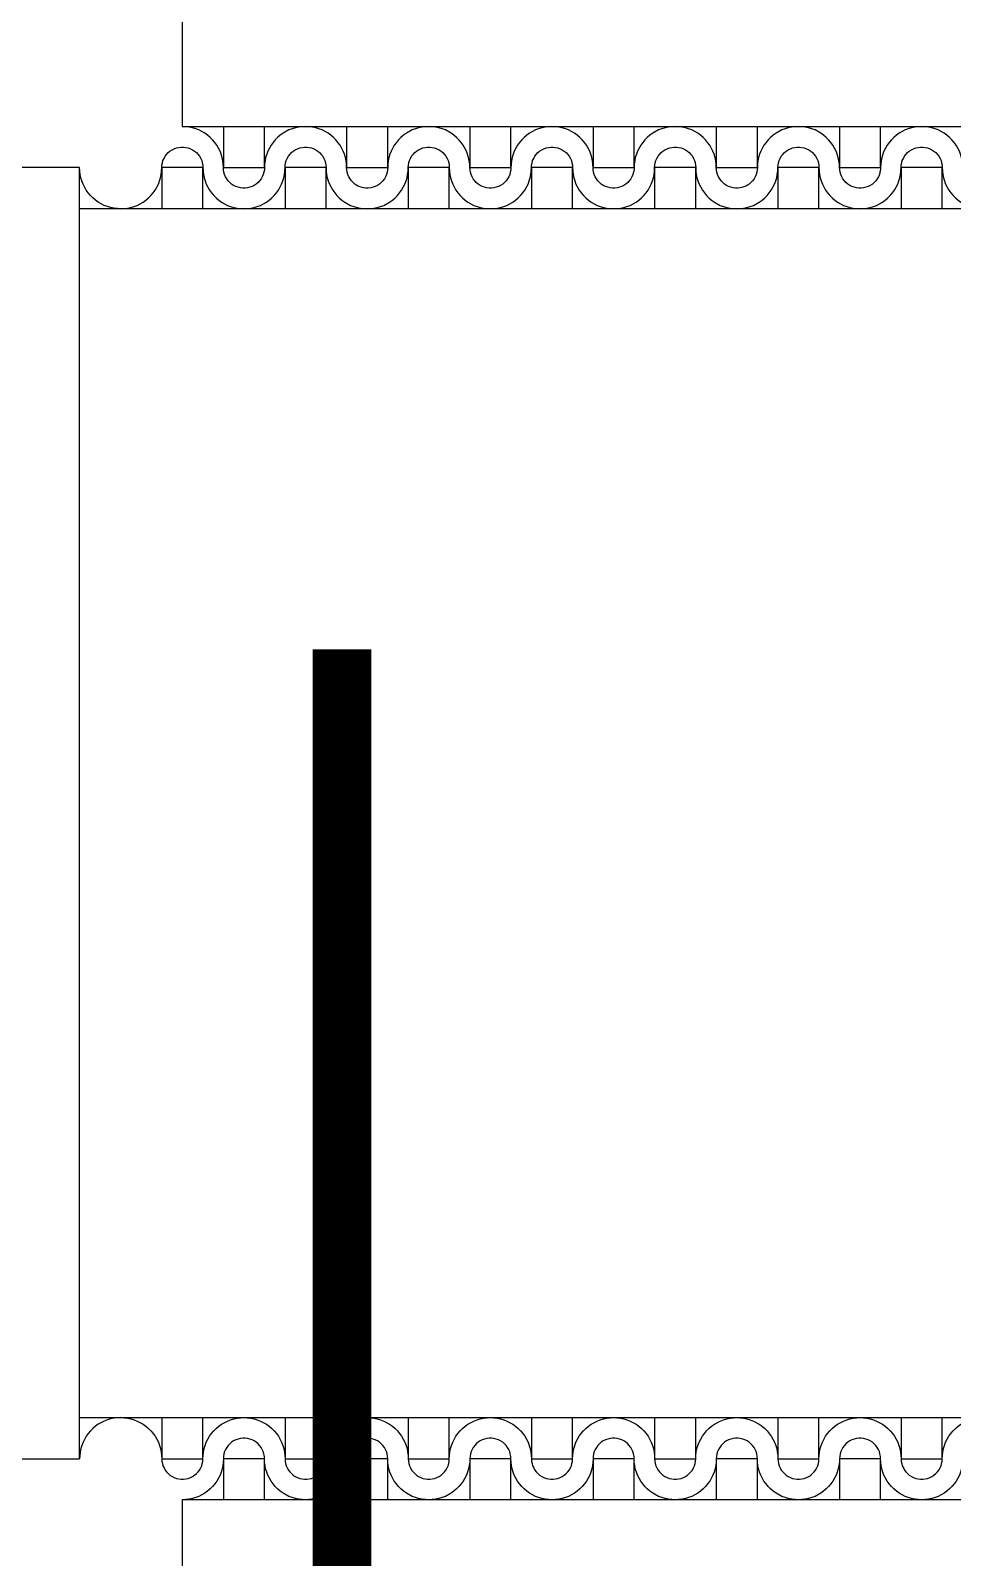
# Model space of a CAD drawing. Extents: x 190.8 to 267.1, y 124 to 174.8.
# Drawn here: x 237.161 to 238.732, y 134.912 to 137.514 of the extents above; entities that cross this region are included whole.
import ezdxf

# ---------------------------------------------------------------- set-up
doc = ezdxf.new("R2010")
doc.units = 0
doc.header["$MEASUREMENT"] = 0

msp = doc.modelspace()

# ---------------------------------------------------------------- linework, layer by layer
for points in [[(237.4196, 135.0106), (237.4196, 132.8456), (252.4196, 132.8456), (253.8409, 134.2479), (253.8409, 138.1133), (252.4196, 139.5156), (237.4196, 139.5156), (237.4196, 137.3506), (240.1846, 137.3506), (240.1846, 135.0106)], [(235.7446, 135.0806), (237.2446, 135.0806), (237.2446, 137.2806), (235.7446, 137.2806)]]:
    msp.add_lwpolyline(points, close=True)
for points in [[(237.4896, 137.2806), (237.4894, 137.2863), (237.4886, 137.2921), (237.4876, 137.2978), (237.4859, 137.3033), (237.4839, 137.3088), (237.4784, 137.3188), (237.4749, 137.3236), (237.4711, 137.3281), (237.4671, 137.3321), (237.4626, 137.3358), (237.4579, 137.3393), (237.4479, 137.3448), (237.4424, 137.3468), (237.4369, 137.3486), (237.4311, 137.3496), (237.4254, 137.3503), (237.4196, 137.3506)], [(237.4896, 137.3506), (237.4896, 137.2806), (237.5596, 137.2806), (237.5596, 137.3506)], [(237.6296, 137.3506), (237.6239, 137.3503), (237.6181, 137.3496), (237.6124, 137.3486), (237.6069, 137.3468), (237.6014, 137.3448), (237.5914, 137.3393), (237.5866, 137.3358), (237.5821, 137.3321), (237.5781, 137.3281), (237.5744, 137.3236), (237.5709, 137.3188), (237.5654, 137.3088), (237.5634, 137.3033), (237.5616, 137.2978), (237.5606, 137.2921), (237.5599, 137.2863), (237.5596, 137.2806)], [(237.6996, 137.2806), (237.6994, 137.2863), (237.6986, 137.2921), (237.6976, 137.2978), (237.6959, 137.3033), (237.6939, 137.3088), (237.6884, 137.3188), (237.6849, 137.3236), (237.6811, 137.3281), (237.6771, 137.3321), (237.6726, 137.3358), (237.6679, 137.3393), (237.6579, 137.3448), (237.6524, 137.3468), (237.6469, 137.3486), (237.6411, 137.3496), (237.6354, 137.3503), (237.6296, 137.3506)], [(237.6996, 137.3506), (237.6996, 137.2806), (237.7696, 137.2806), (237.7696, 137.3506)], [(237.8396, 137.3506), (237.8339, 137.3503), (237.8281, 137.3496), (237.8224, 137.3486), (237.8169, 137.3468), (237.8114, 137.3448), (237.8014, 137.3393), (237.7966, 137.3358), (237.7921, 137.3321), (237.7881, 137.3281), (237.7844, 137.3236), (237.7809, 137.3188), (237.7754, 137.3088), (237.7734, 137.3033), (237.7716, 137.2978), (237.7706, 137.2921), (237.7699, 137.2863), (237.7696, 137.2806)], [(237.9096, 137.2806), (237.9094, 137.2863), (237.9086, 137.2921), (237.9076, 137.2978), (237.9059, 137.3033), (237.9039, 137.3088), (237.8984, 137.3188), (237.8949, 137.3236), (237.8911, 137.3281), (237.8871, 137.3321), (237.8826, 137.3358), (237.8779, 137.3393), (237.8679, 137.3448), (237.8624, 137.3468), (237.8569, 137.3486), (237.8511, 137.3496), (237.8454, 137.3503), (237.8396, 137.3506)], [(237.9096, 137.3506), (237.9096, 137.2806), (237.9796, 137.2806), (237.9796, 137.3506)], [(238.0496, 137.3506), (238.0439, 137.3503), (238.0381, 137.3496), (238.0324, 137.3486), (238.0269, 137.3468), (238.0214, 137.3448), (238.0114, 137.3393), (238.0066, 137.3358), (238.0021, 137.3321), (237.9981, 137.3281), (237.9944, 137.3236), (237.9909, 137.3188), (237.9854, 137.3088), (237.9834, 137.3033), (237.9816, 137.2978), (237.9806, 137.2921), (237.9799, 137.2863), (237.9796, 137.2806)], [(238.1196, 137.2806), (238.1194, 137.2863), (238.1186, 137.2921), (238.1176, 137.2978), (238.1159, 137.3033), (238.1139, 137.3088), (238.1084, 137.3188), (238.1049, 137.3236), (238.1011, 137.3281), (238.0971, 137.3321), (238.0926, 137.3358), (238.0879, 137.3393), (238.0779, 137.3448), (238.0724, 137.3468), (238.0669, 137.3486), (238.0611, 137.3496), (238.0554, 137.3503), (238.0496, 137.3506)], [(238.1196, 137.3506), (238.1196, 137.2806), (238.1896, 137.2806), (238.1896, 137.3506)], [(238.2596, 137.3506), (238.2539, 137.3503), (238.2481, 137.3496), (238.2424, 137.3486), (238.2369, 137.3468), (238.2314, 137.3448), (238.2214, 137.3393), (238.2166, 137.3358), (238.2121, 137.3321), (238.2081, 137.3281), (238.2044, 137.3236), (238.2009, 137.3188), (238.1954, 137.3088), (238.1934, 137.3033), (238.1916, 137.2978), (238.1906, 137.2921), (238.1899, 137.2863), (238.1896, 137.2806)], [(238.3296, 137.2806), (238.3294, 137.2863), (238.3286, 137.2921), (238.3276, 137.2978), (238.3259, 137.3033), (238.3239, 137.3088), (238.3184, 137.3188), (238.3149, 137.3236), (238.3111, 137.3281), (238.3071, 137.3321), (238.3026, 137.3358), (238.2979, 137.3393), (238.2879, 137.3448), (238.2824, 137.3468), (238.2769, 137.3486), (238.2711, 137.3496), (238.2654, 137.3503), (238.2596, 137.3506)], [(238.3296, 137.3506), (238.3296, 137.2806), (238.3996, 137.2806), (238.3996, 137.3506)], [(238.4696, 137.3506), (238.4639, 137.3503), (238.4581, 137.3496), (238.4524, 137.3486), (238.4469, 137.3468), (238.4414, 137.3448), (238.4314, 137.3393), (238.4266, 137.3358), (238.4221, 137.3321), (238.4181, 137.3281), (238.4144, 137.3236), (238.4109, 137.3188), (238.4054, 137.3088), (238.4034, 137.3033), (238.4016, 137.2978), (238.4006, 137.2921), (238.3999, 137.2863), (238.3996, 137.2806)], [(238.5396, 137.2806), (238.5394, 137.2863), (238.5386, 137.2921), (238.5376, 137.2978), (238.5359, 137.3033), (238.5339, 137.3088), (238.5284, 137.3188), (238.5249, 137.3236), (238.5211, 137.3281), (238.5171, 137.3321), (238.5126, 137.3358), (238.5079, 137.3393), (238.4979, 137.3448), (238.4924, 137.3468), (238.4869, 137.3486), (238.4811, 137.3496), (238.4754, 137.3503), (238.4696, 137.3506)], [(238.5396, 137.3506), (238.5396, 137.2806), (238.6096, 137.2806), (238.6096, 137.3506)], [(238.6796, 137.3506), (238.6739, 137.3503), (238.6681, 137.3496), (238.6624, 137.3486), (238.6569, 137.3468), (238.6514, 137.3448), (238.6414, 137.3393), (238.6366, 137.3358), (238.6321, 137.3321), (238.6281, 137.3281), (238.6244, 137.3236), (238.6209, 137.3188), (238.6154, 137.3088), (238.6134, 137.3033), (238.6116, 137.2978), (238.6106, 137.2921), (238.6099, 137.2863), (238.6096, 137.2806)], [(238.7496, 137.2806), (238.7494, 137.2863), (238.7486, 137.2921), (238.7476, 137.2978), (238.7459, 137.3033), (238.7439, 137.3088), (238.7384, 137.3188), (238.7349, 137.3236), (238.7311, 137.3281), (238.7271, 137.3321), (238.7226, 137.3358), (238.7179, 137.3393), (238.7079, 137.3448), (238.7024, 137.3468), (238.6969, 137.3486), (238.6911, 137.3496), (238.6854, 137.3503), (238.6796, 137.3506)], [(237.3846, 137.2806), (237.3849, 137.2846), (237.3856, 137.2886), (237.3866, 137.2926), (237.3884, 137.2963), (237.3904, 137.2998), (237.3929, 137.3031), (237.3956, 137.3061), (237.3986, 137.3086), (237.4021, 137.3108), (237.4059, 137.3128), (237.4096, 137.3141), (237.4136, 137.3151), (237.4176, 137.3156), (237.4216, 137.3156), (237.4256, 137.3151), (237.4296, 137.3141), (237.4336, 137.3128), (237.4371, 137.3108), (237.4406, 137.3086), (237.4436, 137.3061), (237.4464, 137.3031), (237.4489, 137.2998), (237.4509, 137.2963), (237.4526, 137.2926), (237.4536, 137.2886), (237.4544, 137.2846), (237.4546, 137.2806)], [(237.5946, 137.2806), (237.5949, 137.2846), (237.5956, 137.2886), (237.5966, 137.2926), (237.5984, 137.2963), (237.6004, 137.2998), (237.6029, 137.3031), (237.6056, 137.3061), (237.6086, 137.3086), (237.6121, 137.3108), (237.6159, 137.3128), (237.6196, 137.3141), (237.6236, 137.3151), (237.6276, 137.3156), (237.6316, 137.3156), (237.6356, 137.3151), (237.6396, 137.3141), (237.6436, 137.3128), (237.6471, 137.3108), (237.6506, 137.3086), (237.6536, 137.3061), (237.6564, 137.3031), (237.6589, 137.2998), (237.6609, 137.2963), (237.6626, 137.2926), (237.6636, 137.2886), (237.6644, 137.2846), (237.6646, 137.2806)], [(237.8046, 137.2806), (237.8049, 137.2846), (237.8056, 137.2886), (237.8066, 137.2926), (237.8084, 137.2963), (237.8104, 137.2998), (237.8129, 137.3031), (237.8156, 137.3061), (237.8186, 137.3086), (237.8221, 137.3108), (237.8259, 137.3128), (237.8296, 137.3141), (237.8336, 137.3151), (237.8376, 137.3156), (237.8416, 137.3156), (237.8456, 137.3151), (237.8496, 137.3141), (237.8536, 137.3128), (237.8571, 137.3108), (237.8606, 137.3086), (237.8636, 137.3061), (237.8664, 137.3031), (237.8689, 137.2998), (237.8709, 137.2963), (237.8726, 137.2926), (237.8736, 137.2886), (237.8744, 137.2846), (237.8746, 137.2806)], [(238.0146, 137.2806), (238.0149, 137.2846), (238.0156, 137.2886), (238.0166, 137.2926), (238.0184, 137.2963), (238.0204, 137.2998), (238.0229, 137.3031), (238.0256, 137.3061), (238.0286, 137.3086), (238.0321, 137.3108), (238.0359, 137.3128), (238.0396, 137.3141), (238.0436, 137.3151), (238.0476, 137.3156), (238.0516, 137.3156), (238.0556, 137.3151), (238.0596, 137.3141), (238.0636, 137.3128), (238.0671, 137.3108), (238.0706, 137.3086), (238.0736, 137.3061), (238.0764, 137.3031), (238.0789, 137.2998), (238.0809, 137.2963), (238.0826, 137.2926), (238.0836, 137.2886), (238.0844, 137.2846), (238.0846, 137.2806)], [(238.2246, 137.2806), (238.2249, 137.2846), (238.2256, 137.2886), (238.2266, 137.2926), (238.2284, 137.2963), (238.2304, 137.2998), (238.2329, 137.3031), (238.2356, 137.3061), (238.2386, 137.3086), (238.2421, 137.3108), (238.2459, 137.3128), (238.2496, 137.3141), (238.2536, 137.3151), (238.2576, 137.3156), (238.2616, 137.3156), (238.2656, 137.3151), (238.2696, 137.3141), (238.2736, 137.3128), (238.2771, 137.3108), (238.2806, 137.3086), (238.2836, 137.3061), (238.2864, 137.3031), (238.2889, 137.2998), (238.2909, 137.2963), (238.2926, 137.2926), (238.2936, 137.2886), (238.2944, 137.2846), (238.2946, 137.2806)], [(238.4346, 137.2806), (238.4349, 137.2846), (238.4356, 137.2886), (238.4366, 137.2926), (238.4384, 137.2963), (238.4404, 137.2998), (238.4429, 137.3031), (238.4456, 137.3061), (238.4486, 137.3086), (238.4521, 137.3108), (238.4559, 137.3128), (238.4596, 137.3141), (238.4636, 137.3151), (238.4676, 137.3156), (238.4716, 137.3156), (238.4756, 137.3151), (238.4796, 137.3141), (238.4836, 137.3128), (238.4871, 137.3108), (238.4906, 137.3086), (238.4936, 137.3061), (238.4964, 137.3031), (238.4989, 137.2998), (238.5009, 137.2963), (238.5026, 137.2926), (238.5036, 137.2886), (238.5044, 137.2846), (238.5046, 137.2806)], [(238.6446, 137.2806), (238.6449, 137.2846), (238.6456, 137.2886), (238.6466, 137.2926), (238.6484, 137.2963), (238.6504, 137.2998), (238.6529, 137.3031), (238.6556, 137.3061), (238.6586, 137.3086), (238.6621, 137.3108), (238.6659, 137.3128), (238.6696, 137.3141), (238.6736, 137.3151), (238.6776, 137.3156), (238.6816, 137.3156), (238.6856, 137.3151), (238.6896, 137.3141), (238.6936, 137.3128), (238.6971, 137.3108), (238.7006, 137.3086), (238.7036, 137.3061), (238.7064, 137.3031), (238.7089, 137.2998), (238.7109, 137.2963), (238.7126, 137.2926), (238.7136, 137.2886), (238.7144, 137.2846), (238.7146, 137.2806)], [(237.3146, 137.2106), (237.3089, 137.2108), (237.3031, 137.2116), (237.2974, 137.2126), (237.2919, 137.2143), (237.2864, 137.2163), (237.2764, 137.2218), (237.2716, 137.2253), (237.2671, 137.2291), (237.2631, 137.2331), (237.2594, 137.2376), (237.2559, 137.2423), (237.2504, 137.2523), (237.2484, 137.2578), (237.2466, 137.2633), (237.2456, 137.2691), (237.2449, 137.2748), (237.2446, 137.2806)], [(237.3146, 137.2106), (237.3204, 137.2108), (237.3261, 137.2116), (237.3319, 137.2126), (237.3374, 137.2143), (237.3429, 137.2163), (237.3529, 137.2218), (237.3576, 137.2253), (237.3621, 137.2291), (237.3661, 137.2331), (237.3699, 137.2376), (237.3734, 137.2423), (237.3789, 137.2523), (237.3809, 137.2578), (237.3826, 137.2633), (237.3836, 137.2691), (237.3844, 137.2748), (237.3846, 137.2806)], [(237.4546, 137.2106), (237.4546, 137.2806), (237.3846, 137.2806), (237.3846, 137.2106)], [(237.4546, 137.2806), (237.4549, 137.2748), (237.4556, 137.2691), (237.4566, 137.2633), (237.4584, 137.2578), (237.4604, 137.2523), (237.4659, 137.2423), (237.4694, 137.2376), (237.4731, 137.2331), (237.4771, 137.2291), (237.4816, 137.2253), (237.4864, 137.2218), (237.4964, 137.2163), (237.5019, 137.2143), (237.5074, 137.2126), (237.5131, 137.2116), (237.5189, 137.2108), (237.5246, 137.2106)], [(237.5596, 137.2806), (237.5594, 137.2766), (237.5586, 137.2726), (237.5576, 137.2686), (237.5559, 137.2648), (237.5539, 137.2613), (237.5514, 137.2581), (237.5486, 137.2551), (237.5456, 137.2526), (237.5421, 137.2503), (237.5384, 137.2483), (237.5346, 137.2471), (237.5306, 137.2461), (237.5266, 137.2456), (237.5226, 137.2456), (237.5186, 137.2461), (237.5146, 137.2471), (237.5106, 137.2483), (237.5071, 137.2503), (237.5036, 137.2526), (237.5006, 137.2551), (237.4979, 137.2581), (237.4954, 137.2613), (237.4934, 137.2648), (237.4916, 137.2686), (237.4906, 137.2726), (237.4899, 137.2766), (237.4896, 137.2806)], [(237.5246, 137.2106), (237.5304, 137.2108), (237.5361, 137.2116), (237.5419, 137.2126), (237.5474, 137.2143), (237.5529, 137.2163), (237.5629, 137.2218), (237.5676, 137.2253), (237.5721, 137.2291), (237.5761, 137.2331), (237.5799, 137.2376), (237.5834, 137.2423), (237.5889, 137.2523), (237.5909, 137.2578), (237.5926, 137.2633), (237.5936, 137.2691), (237.5944, 137.2748), (237.5946, 137.2806)], [(237.6646, 137.2106), (237.6646, 137.2806), (237.5946, 137.2806), (237.5946, 137.2106)], [(237.6646, 137.2806), (237.6649, 137.2748), (237.6656, 137.2691), (237.6666, 137.2633), (237.6684, 137.2578), (237.6704, 137.2523), (237.6759, 137.2423), (237.6794, 137.2376), (237.6831, 137.2331), (237.6871, 137.2291), (237.6916, 137.2253), (237.6964, 137.2218), (237.7064, 137.2163), (237.7119, 137.2143), (237.7174, 137.2126), (237.7231, 137.2116), (237.7289, 137.2108), (237.7346, 137.2106)], [(237.7696, 137.2806), (237.7694, 137.2766), (237.7686, 137.2726), (237.7676, 137.2686), (237.7659, 137.2648), (237.7639, 137.2613), (237.7614, 137.2581), (237.7586, 137.2551), (237.7556, 137.2526), (237.7521, 137.2503), (237.7484, 137.2483), (237.7446, 137.2471), (237.7406, 137.2461), (237.7366, 137.2456), (237.7326, 137.2456), (237.7286, 137.2461), (237.7246, 137.2471), (237.7206, 137.2483), (237.7171, 137.2503), (237.7136, 137.2526), (237.7106, 137.2551), (237.7079, 137.2581), (237.7054, 137.2613), (237.7034, 137.2648), (237.7016, 137.2686), (237.7006, 137.2726), (237.6999, 137.2766), (237.6996, 137.2806)], [(237.7346, 137.2106), (237.7404, 137.2108), (237.7461, 137.2116), (237.7519, 137.2126), (237.7574, 137.2143), (237.7629, 137.2163), (237.7729, 137.2218), (237.7776, 137.2253), (237.7821, 137.2291), (237.7861, 137.2331), (237.7899, 137.2376), (237.7934, 137.2423), (237.7989, 137.2523), (237.8009, 137.2578), (237.8026, 137.2633), (237.8036, 137.2691), (237.8044, 137.2748), (237.8046, 137.2806)], [(237.8746, 137.2106), (237.8746, 137.2806), (237.8046, 137.2806), (237.8046, 137.2106)], [(237.8746, 137.2806), (237.8749, 137.2748), (237.8756, 137.2691), (237.8766, 137.2633), (237.8784, 137.2578), (237.8804, 137.2523), (237.8859, 137.2423), (237.8894, 137.2376), (237.8931, 137.2331), (237.8971, 137.2291), (237.9016, 137.2253), (237.9064, 137.2218), (237.9164, 137.2163), (237.9219, 137.2143), (237.9274, 137.2126), (237.9331, 137.2116), (237.9389, 137.2108), (237.9446, 137.2106)], [(237.9796, 137.2806), (237.9794, 137.2766), (237.9786, 137.2726), (237.9776, 137.2686), (237.9759, 137.2648), (237.9739, 137.2613), (237.9714, 137.2581), (237.9686, 137.2551), (237.9656, 137.2526), (237.9621, 137.2503), (237.9584, 137.2483), (237.9546, 137.2471), (237.9506, 137.2461), (237.9466, 137.2456), (237.9426, 137.2456), (237.9386, 137.2461), (237.9346, 137.2471), (237.9306, 137.2483), (237.9271, 137.2503), (237.9236, 137.2526), (237.9206, 137.2551), (237.9179, 137.2581), (237.9154, 137.2613), (237.9134, 137.2648), (237.9116, 137.2686), (237.9106, 137.2726), (237.9099, 137.2766), (237.9096, 137.2806)], [(237.9446, 137.2106), (237.9504, 137.2108), (237.9561, 137.2116), (237.9619, 137.2126), (237.9674, 137.2143), (237.9729, 137.2163), (237.9829, 137.2218), (237.9876, 137.2253), (237.9921, 137.2291), (237.9961, 137.2331), (237.9999, 137.2376), (238.0034, 137.2423), (238.0089, 137.2523), (238.0109, 137.2578), (238.0126, 137.2633), (238.0136, 137.2691), (238.0144, 137.2748), (238.0146, 137.2806)], [(238.0846, 137.2106), (238.0846, 137.2806), (238.0146, 137.2806), (238.0146, 137.2106)], [(238.0846, 137.2806), (238.0849, 137.2748), (238.0856, 137.2691), (238.0866, 137.2633), (238.0884, 137.2578), (238.0904, 137.2523), (238.0959, 137.2423), (238.0994, 137.2376), (238.1031, 137.2331), (238.1071, 137.2291), (238.1116, 137.2253), (238.1164, 137.2218), (238.1264, 137.2163), (238.1319, 137.2143), (238.1374, 137.2126), (238.1431, 137.2116), (238.1489, 137.2108), (238.1546, 137.2106)], [(238.1896, 137.2806), (238.1894, 137.2766), (238.1886, 137.2726), (238.1876, 137.2686), (238.1859, 137.2648), (238.1839, 137.2613), (238.1814, 137.2581), (238.1786, 137.2551), (238.1756, 137.2526), (238.1721, 137.2503), (238.1684, 137.2483), (238.1646, 137.2471), (238.1606, 137.2461), (238.1566, 137.2456), (238.1526, 137.2456), (238.1486, 137.2461), (238.1446, 137.2471), (238.1406, 137.2483), (238.1371, 137.2503), (238.1336, 137.2526), (238.1306, 137.2551), (238.1279, 137.2581), (238.1254, 137.2613), (238.1234, 137.2648), (238.1216, 137.2686), (238.1206, 137.2726), (238.1199, 137.2766), (238.1196, 137.2806)], [(238.1546, 137.2106), (238.1604, 137.2108), (238.1661, 137.2116), (238.1719, 137.2126), (238.1774, 137.2143), (238.1829, 137.2163), (238.1929, 137.2218), (238.1976, 137.2253), (238.2021, 137.2291), (238.2061, 137.2331), (238.2099, 137.2376), (238.2134, 137.2423), (238.2189, 137.2523), (238.2209, 137.2578), (238.2226, 137.2633), (238.2236, 137.2691), (238.2244, 137.2748), (238.2246, 137.2806)], [(238.2946, 137.2106), (238.2946, 137.2806), (238.2246, 137.2806), (238.2246, 137.2106)], [(238.2946, 137.2806), (238.2949, 137.2748), (238.2956, 137.2691), (238.2966, 137.2633), (238.2984, 137.2578), (238.3004, 137.2523), (238.3059, 137.2423), (238.3094, 137.2376), (238.3131, 137.2331), (238.3171, 137.2291), (238.3216, 137.2253), (238.3264, 137.2218), (238.3364, 137.2163), (238.3419, 137.2143), (238.3474, 137.2126), (238.3531, 137.2116), (238.3589, 137.2108), (238.3646, 137.2106)], [(238.3996, 137.2806), (238.3994, 137.2766), (238.3986, 137.2726), (238.3976, 137.2686), (238.3959, 137.2648), (238.3939, 137.2613), (238.3914, 137.2581), (238.3886, 137.2551), (238.3856, 137.2526), (238.3821, 137.2503), (238.3784, 137.2483), (238.3746, 137.2471), (238.3706, 137.2461), (238.3666, 137.2456), (238.3626, 137.2456), (238.3586, 137.2461), (238.3546, 137.2471), (238.3506, 137.2483), (238.3471, 137.2503), (238.3436, 137.2526), (238.3406, 137.2551), (238.3379, 137.2581), (238.3354, 137.2613), (238.3334, 137.2648), (238.3316, 137.2686), (238.3306, 137.2726), (238.3299, 137.2766), (238.3296, 137.2806)], [(238.3646, 137.2106), (238.3704, 137.2108), (238.3761, 137.2116), (238.3819, 137.2126), (238.3874, 137.2143), (238.3929, 137.2163), (238.4029, 137.2218), (238.4076, 137.2253), (238.4121, 137.2291), (238.4161, 137.2331), (238.4199, 137.2376), (238.4234, 137.2423), (238.4289, 137.2523), (238.4309, 137.2578), (238.4326, 137.2633), (238.4336, 137.2691), (238.4344, 137.2748), (238.4346, 137.2806)], [(238.5046, 137.2106), (238.5046, 137.2806), (238.4346, 137.2806), (238.4346, 137.2106)], [(238.5046, 137.2806), (238.5049, 137.2748), (238.5056, 137.2691), (238.5066, 137.2633), (238.5084, 137.2578), (238.5104, 137.2523), (238.5159, 137.2423), (238.5194, 137.2376), (238.5231, 137.2331), (238.5271, 137.2291), (238.5316, 137.2253), (238.5364, 137.2218), (238.5464, 137.2163), (238.5519, 137.2143), (238.5574, 137.2126), (238.5631, 137.2116), (238.5689, 137.2108), (238.5746, 137.2106)], [(238.6096, 137.2806), (238.6094, 137.2766), (238.6086, 137.2726), (238.6076, 137.2686), (238.6059, 137.2648), (238.6039, 137.2613), (238.6014, 137.2581), (238.5986, 137.2551), (238.5956, 137.2526), (238.5921, 137.2503), (238.5884, 137.2483), (238.5846, 137.2471), (238.5806, 137.2461), (238.5766, 137.2456), (238.5726, 137.2456), (238.5686, 137.2461), (238.5646, 137.2471), (238.5606, 137.2483), (238.5571, 137.2503), (238.5536, 137.2526), (238.5506, 137.2551), (238.5479, 137.2581), (238.5454, 137.2613), (238.5434, 137.2648), (238.5416, 137.2686), (238.5406, 137.2726), (238.5399, 137.2766), (238.5396, 137.2806)], [(238.5746, 137.2106), (238.5804, 137.2108), (238.5861, 137.2116), (238.5919, 137.2126), (238.5974, 137.2143), (238.6029, 137.2163), (238.6129, 137.2218), (238.6176, 137.2253), (238.6221, 137.2291), (238.6261, 137.2331), (238.6299, 137.2376), (238.6334, 137.2423), (238.6389, 137.2523), (238.6409, 137.2578), (238.6426, 137.2633), (238.6436, 137.2691), (238.6444, 137.2748), (238.6446, 137.2806)], [(238.7146, 137.2106), (238.7146, 137.2806), (238.6446, 137.2806), (238.6446, 137.2106)], [(238.7146, 137.2806), (238.7149, 137.2748), (238.7156, 137.2691), (238.7166, 137.2633), (238.7184, 137.2578), (238.7204, 137.2523), (238.7259, 137.2423), (238.7294, 137.2376), (238.7331, 137.2331), (238.7371, 137.2291), (238.7416, 137.2253), (238.7464, 137.2218), (238.7564, 137.2163), (238.7619, 137.2143), (238.7674, 137.2126), (238.7731, 137.2116), (238.7789, 137.2108), (238.7846, 137.2106)], [(237.2446, 135.1506), (240.0446, 135.1506), (240.0446, 137.2106), (237.2446, 137.2106)], [(237.3146, 135.1506), (237.3089, 135.1503), (237.3031, 135.1496), (237.2974, 135.1486), (237.2919, 135.1468), (237.2864, 135.1448), (237.2764, 135.1393), (237.2716, 135.1358), (237.2671, 135.1321), (237.2631, 135.1281), (237.2594, 135.1236), (237.2559, 135.1188), (237.2504, 135.1088), (237.2484, 135.1033), (237.2466, 135.0978), (237.2456, 135.0921), (237.2449, 135.0863), (237.2446, 135.0806)], [(237.3146, 135.1506), (237.3204, 135.1503), (237.3261, 135.1496), (237.3319, 135.1486), (237.3374, 135.1468), (237.3429, 135.1448), (237.3529, 135.1393), (237.3576, 135.1358), (237.3621, 135.1321), (237.3661, 135.1281), (237.3699, 135.1236), (237.3734, 135.1188), (237.3789, 135.1088), (237.3809, 135.1033), (237.3826, 135.0978), (237.3836, 135.0921), (237.3844, 135.0863), (237.3846, 135.0806)], [(237.3846, 135.1506), (237.3846, 135.0806), (237.4546, 135.0806), (237.4546, 135.1506)], [(237.4546, 135.0806), (237.4549, 135.0863), (237.4556, 135.0921), (237.4566, 135.0978), (237.4584, 135.1033), (237.4604, 135.1088), (237.4659, 135.1188), (237.4694, 135.1236), (237.4731, 135.1281), (237.4771, 135.1321), (237.4816, 135.1358), (237.4864, 135.1393), (237.4964, 135.1448), (237.5019, 135.1468), (237.5074, 135.1486), (237.5131, 135.1496), (237.5189, 135.1503), (237.5246, 135.1506)], [(237.5246, 135.1506), (237.5304, 135.1503), (237.5361, 135.1496), (237.5419, 135.1486), (237.5474, 135.1468), (237.5529, 135.1448), (237.5629, 135.1393), (237.5676, 135.1358), (237.5721, 135.1321), (237.5761, 135.1281), (237.5799, 135.1236), (237.5834, 135.1188), (237.5889, 135.1088), (237.5909, 135.1033), (237.5926, 135.0978), (237.5936, 135.0921), (237.5944, 135.0863), (237.5946, 135.0806)], [(237.5946, 135.1506), (237.5946, 135.0806), (237.6646, 135.0806), (237.6646, 135.1506)], [(237.6646, 135.0806), (237.6649, 135.0863), (237.6656, 135.0921), (237.6666, 135.0978), (237.6684, 135.1033), (237.6704, 135.1088), (237.6759, 135.1188), (237.6794, 135.1236), (237.6831, 135.1281), (237.6871, 135.1321), (237.6916, 135.1358), (237.6964, 135.1393), (237.7064, 135.1448), (237.7119, 135.1468), (237.7174, 135.1486), (237.7231, 135.1496), (237.7289, 135.1503), (237.7346, 135.1506)], [(237.7346, 135.1506), (237.7404, 135.1503), (237.7461, 135.1496), (237.7519, 135.1486), (237.7574, 135.1468), (237.7629, 135.1448), (237.7729, 135.1393), (237.7776, 135.1358), (237.7821, 135.1321), (237.7861, 135.1281), (237.7899, 135.1236), (237.7934, 135.1188), (237.7989, 135.1088), (237.8009, 135.1033), (237.8026, 135.0978), (237.8036, 135.0921), (237.8044, 135.0863), (237.8046, 135.0806)], [(237.8046, 135.1506), (237.8046, 135.0806), (237.8746, 135.0806), (237.8746, 135.1506)], [(237.8746, 135.0806), (237.8749, 135.0863), (237.8756, 135.0921), (237.8766, 135.0978), (237.8784, 135.1033), (237.8804, 135.1088), (237.8859, 135.1188), (237.8894, 135.1236), (237.8931, 135.1281), (237.8971, 135.1321), (237.9016, 135.1358), (237.9064, 135.1393), (237.9164, 135.1448), (237.9219, 135.1468), (237.9274, 135.1486), (237.9331, 135.1496), (237.9389, 135.1503), (237.9446, 135.1506)], [(237.9446, 135.1506), (237.9504, 135.1503), (237.9561, 135.1496), (237.9619, 135.1486), (237.9674, 135.1468), (237.9729, 135.1448), (237.9829, 135.1393), (237.9876, 135.1358), (237.9921, 135.1321), (237.9961, 135.1281), (237.9999, 135.1236), (238.0034, 135.1188), (238.0089, 135.1088), (238.0109, 135.1033), (238.0126, 135.0978), (238.0136, 135.0921), (238.0144, 135.0863), (238.0146, 135.0806)], [(238.0146, 135.1506), (238.0146, 135.0806), (238.0846, 135.0806), (238.0846, 135.1506)], [(238.0846, 135.0806), (238.0849, 135.0863), (238.0856, 135.0921), (238.0866, 135.0978), (238.0884, 135.1033), (238.0904, 135.1088), (238.0959, 135.1188), (238.0994, 135.1236), (238.1031, 135.1281), (238.1071, 135.1321), (238.1116, 135.1358), (238.1164, 135.1393), (238.1264, 135.1448), (238.1319, 135.1468), (238.1374, 135.1486), (238.1431, 135.1496), (238.1489, 135.1503), (238.1546, 135.1506)], [(238.1546, 135.1506), (238.1604, 135.1503), (238.1661, 135.1496), (238.1719, 135.1486), (238.1774, 135.1468), (238.1829, 135.1448), (238.1929, 135.1393), (238.1976, 135.1358), (238.2021, 135.1321), (238.2061, 135.1281), (238.2099, 135.1236), (238.2134, 135.1188), (238.2189, 135.1088), (238.2209, 135.1033), (238.2226, 135.0978), (238.2236, 135.0921), (238.2244, 135.0863), (238.2246, 135.0806)], [(238.2246, 135.1506), (238.2246, 135.0806), (238.2946, 135.0806), (238.2946, 135.1506)], [(238.2946, 135.0806), (238.2949, 135.0863), (238.2956, 135.0921), (238.2966, 135.0978), (238.2984, 135.1033), (238.3004, 135.1088), (238.3059, 135.1188), (238.3094, 135.1236), (238.3131, 135.1281), (238.3171, 135.1321), (238.3216, 135.1358), (238.3264, 135.1393), (238.3364, 135.1448), (238.3419, 135.1468), (238.3474, 135.1486), (238.3531, 135.1496), (238.3589, 135.1503), (238.3646, 135.1506)], [(238.3646, 135.1506), (238.3704, 135.1503), (238.3761, 135.1496), (238.3819, 135.1486), (238.3874, 135.1468), (238.3929, 135.1448), (238.4029, 135.1393), (238.4076, 135.1358), (238.4121, 135.1321), (238.4161, 135.1281), (238.4199, 135.1236), (238.4234, 135.1188), (238.4289, 135.1088), (238.4309, 135.1033), (238.4326, 135.0978), (238.4336, 135.0921), (238.4344, 135.0863), (238.4346, 135.0806)], [(238.4346, 135.1506), (238.4346, 135.0806), (238.5046, 135.0806), (238.5046, 135.1506)], [(238.5046, 135.0806), (238.5049, 135.0863), (238.5056, 135.0921), (238.5066, 135.0978), (238.5084, 135.1033), (238.5104, 135.1088), (238.5159, 135.1188), (238.5194, 135.1236), (238.5231, 135.1281), (238.5271, 135.1321), (238.5316, 135.1358), (238.5364, 135.1393), (238.5464, 135.1448), (238.5519, 135.1468), (238.5574, 135.1486), (238.5631, 135.1496), (238.5689, 135.1503), (238.5746, 135.1506)], [(238.5746, 135.1506), (238.5804, 135.1503), (238.5861, 135.1496), (238.5919, 135.1486), (238.5974, 135.1468), (238.6029, 135.1448), (238.6129, 135.1393), (238.6176, 135.1358), (238.6221, 135.1321), (238.6261, 135.1281), (238.6299, 135.1236), (238.6334, 135.1188), (238.6389, 135.1088), (238.6409, 135.1033), (238.6426, 135.0978), (238.6436, 135.0921), (238.6444, 135.0863), (238.6446, 135.0806)], [(238.6446, 135.1506), (238.6446, 135.0806), (238.7146, 135.0806), (238.7146, 135.1506)], [(238.7146, 135.0806), (238.7149, 135.0863), (238.7156, 135.0921), (238.7166, 135.0978), (238.7184, 135.1033), (238.7204, 135.1088), (238.7259, 135.1188), (238.7294, 135.1236), (238.7331, 135.1281), (238.7371, 135.1321), (238.7416, 135.1358), (238.7464, 135.1393), (238.7564, 135.1448), (238.7619, 135.1468), (238.7674, 135.1486), (238.7731, 135.1496), (238.7789, 135.1503), (238.7846, 135.1506)], [(237.5596, 135.0806), (237.5594, 135.0846), (237.5586, 135.0886), (237.5576, 135.0926), (237.5559, 135.0963), (237.5539, 135.0998), (237.5514, 135.1031), (237.5486, 135.1061), (237.5456, 135.1086), (237.5421, 135.1108), (237.5384, 135.1128), (237.5346, 135.1141), (237.5306, 135.1151), (237.5266, 135.1156), (237.5226, 135.1156), (237.5186, 135.1151), (237.5146, 135.1141), (237.5106, 135.1128), (237.5071, 135.1108), (237.5036, 135.1086), (237.5006, 135.1061), (237.4979, 135.1031), (237.4954, 135.0998), (237.4934, 135.0963), (237.4916, 135.0926), (237.4906, 135.0886), (237.4899, 135.0846), (237.4896, 135.0806)], [(237.7696, 135.0806), (237.7694, 135.0846), (237.7686, 135.0886), (237.7676, 135.0926), (237.7659, 135.0963), (237.7639, 135.0998), (237.7614, 135.1031), (237.7586, 135.1061), (237.7556, 135.1086), (237.7521, 135.1108), (237.7484, 135.1128), (237.7446, 135.1141), (237.7406, 135.1151), (237.7366, 135.1156), (237.7326, 135.1156), (237.7286, 135.1151), (237.7246, 135.1141), (237.7206, 135.1128), (237.7171, 135.1108), (237.7136, 135.1086), (237.7106, 135.1061), (237.7079, 135.1031), (237.7054, 135.0998), (237.7034, 135.0963), (237.7016, 135.0926), (237.7006, 135.0886), (237.6999, 135.0846), (237.6996, 135.0806)], [(237.9796, 135.0806), (237.9794, 135.0846), (237.9786, 135.0886), (237.9776, 135.0926), (237.9759, 135.0963), (237.9739, 135.0998), (237.9714, 135.1031), (237.9686, 135.1061), (237.9656, 135.1086), (237.9621, 135.1108), (237.9584, 135.1128), (237.9546, 135.1141), (237.9506, 135.1151), (237.9466, 135.1156), (237.9426, 135.1156), (237.9386, 135.1151), (237.9346, 135.1141), (237.9306, 135.1128), (237.9271, 135.1108), (237.9236, 135.1086), (237.9206, 135.1061), (237.9179, 135.1031), (237.9154, 135.0998), (237.9134, 135.0963), (237.9116, 135.0926), (237.9106, 135.0886), (237.9099, 135.0846), (237.9096, 135.0806)], [(238.1896, 135.0806), (238.1894, 135.0846), (238.1886, 135.0886), (238.1876, 135.0926), (238.1859, 135.0963), (238.1839, 135.0998), (238.1814, 135.1031), (238.1786, 135.1061), (238.1756, 135.1086), (238.1721, 135.1108), (238.1684, 135.1128), (238.1646, 135.1141), (238.1606, 135.1151), (238.1566, 135.1156), (238.1526, 135.1156), (238.1486, 135.1151), (238.1446, 135.1141), (238.1406, 135.1128), (238.1371, 135.1108), (238.1336, 135.1086), (238.1306, 135.1061), (238.1279, 135.1031), (238.1254, 135.0998), (238.1234, 135.0963), (238.1216, 135.0926), (238.1206, 135.0886), (238.1199, 135.0846), (238.1196, 135.0806)], [(238.3996, 135.0806), (238.3994, 135.0846), (238.3986, 135.0886), (238.3976, 135.0926), (238.3959, 135.0963), (238.3939, 135.0998), (238.3914, 135.1031), (238.3886, 135.1061), (238.3856, 135.1086), (238.3821, 135.1108), (238.3784, 135.1128), (238.3746, 135.1141), (238.3706, 135.1151), (238.3666, 135.1156), (238.3626, 135.1156), (238.3586, 135.1151), (238.3546, 135.1141), (238.3506, 135.1128), (238.3471, 135.1108), (238.3436, 135.1086), (238.3406, 135.1061), (238.3379, 135.1031), (238.3354, 135.0998), (238.3334, 135.0963), (238.3316, 135.0926), (238.3306, 135.0886), (238.3299, 135.0846), (238.3296, 135.0806)], [(238.6096, 135.0806), (238.6094, 135.0846), (238.6086, 135.0886), (238.6076, 135.0926), (238.6059, 135.0963), (238.6039, 135.0998), (238.6014, 135.1031), (238.5986, 135.1061), (238.5956, 135.1086), (238.5921, 135.1108), (238.5884, 135.1128), (238.5846, 135.1141), (238.5806, 135.1151), (238.5766, 135.1156), (238.5726, 135.1156), (238.5686, 135.1151), (238.5646, 135.1141), (238.5606, 135.1128), (238.5571, 135.1108), (238.5536, 135.1086), (238.5506, 135.1061), (238.5479, 135.1031), (238.5454, 135.0998), (238.5434, 135.0963), (238.5416, 135.0926), (238.5406, 135.0886), (238.5399, 135.0846), (238.5396, 135.0806)], [(237.3846, 135.0806), (237.3849, 135.0766), (237.3856, 135.0726), (237.3866, 135.0686), (237.3884, 135.0648), (237.3904, 135.0613), (237.3929, 135.0581), (237.3956, 135.0551), (237.3986, 135.0526), (237.4021, 135.0503), (237.4059, 135.0483), (237.4096, 135.0471), (237.4136, 135.0461), (237.4176, 135.0456), (237.4216, 135.0456), (237.4256, 135.0461), (237.4296, 135.0471), (237.4336, 135.0483), (237.4371, 135.0503), (237.4406, 135.0526), (237.4436, 135.0551), (237.4464, 135.0581), (237.4489, 135.0613), (237.4509, 135.0648), (237.4526, 135.0686), (237.4536, 135.0726), (237.4544, 135.0766), (237.4546, 135.0806)], [(237.4896, 135.0806), (237.4894, 135.0748), (237.4886, 135.0691), (237.4876, 135.0633), (237.4859, 135.0578), (237.4839, 135.0523), (237.4784, 135.0423), (237.4749, 135.0376), (237.4711, 135.0331), (237.4671, 135.0291), (237.4626, 135.0253), (237.4579, 135.0218), (237.4479, 135.0163), (237.4424, 135.0143), (237.4369, 135.0126), (237.4311, 135.0116), (237.4254, 135.0108), (237.4196, 135.0106)], [(237.5596, 135.0106), (237.5596, 135.0806), (237.4896, 135.0806), (237.4896, 135.0106)], [(237.6296, 135.0106), (237.6239, 135.0108), (237.6181, 135.0116), (237.6124, 135.0126), (237.6069, 135.0143), (237.6014, 135.0163), (237.5914, 135.0218), (237.5866, 135.0253), (237.5821, 135.0291), (237.5781, 135.0331), (237.5744, 135.0376), (237.5709, 135.0423), (237.5654, 135.0523), (237.5634, 135.0578), (237.5616, 135.0633), (237.5606, 135.0691), (237.5599, 135.0748), (237.5596, 135.0806)], [(237.5946, 135.0806), (237.5949, 135.0766), (237.5956, 135.0726), (237.5966, 135.0686), (237.5984, 135.0648), (237.6004, 135.0613), (237.6029, 135.0581), (237.6056, 135.0551), (237.6086, 135.0526), (237.6121, 135.0503), (237.6159, 135.0483), (237.6196, 135.0471), (237.6236, 135.0461), (237.6276, 135.0456), (237.6316, 135.0456), (237.6356, 135.0461), (237.6396, 135.0471), (237.6436, 135.0483), (237.6471, 135.0503), (237.6506, 135.0526), (237.6536, 135.0551), (237.6564, 135.0581), (237.6589, 135.0613), (237.6609, 135.0648), (237.6626, 135.0686), (237.6636, 135.0726), (237.6644, 135.0766), (237.6646, 135.0806)], [(237.6996, 135.0806), (237.6994, 135.0748), (237.6986, 135.0691), (237.6976, 135.0633), (237.6959, 135.0578), (237.6939, 135.0523), (237.6884, 135.0423), (237.6849, 135.0376), (237.6811, 135.0331), (237.6771, 135.0291), (237.6726, 135.0253), (237.6679, 135.0218), (237.6579, 135.0163), (237.6524, 135.0143), (237.6469, 135.0126), (237.6411, 135.0116), (237.6354, 135.0108), (237.6296, 135.0106)], [(237.7696, 135.0106), (237.7696, 135.0806), (237.6996, 135.0806), (237.6996, 135.0106)], [(237.8396, 135.0106), (237.8339, 135.0108), (237.8281, 135.0116), (237.8224, 135.0126), (237.8169, 135.0143), (237.8114, 135.0163), (237.8014, 135.0218), (237.7966, 135.0253), (237.7921, 135.0291), (237.7881, 135.0331), (237.7844, 135.0376), (237.7809, 135.0423), (237.7754, 135.0523), (237.7734, 135.0578), (237.7716, 135.0633), (237.7706, 135.0691), (237.7699, 135.0748), (237.7696, 135.0806)], [(237.8046, 135.0806), (237.8049, 135.0766), (237.8056, 135.0726), (237.8066, 135.0686), (237.8084, 135.0648), (237.8104, 135.0613), (237.8129, 135.0581), (237.8156, 135.0551), (237.8186, 135.0526), (237.8221, 135.0503), (237.8259, 135.0483), (237.8296, 135.0471), (237.8336, 135.0461), (237.8376, 135.0456), (237.8416, 135.0456), (237.8456, 135.0461), (237.8496, 135.0471), (237.8536, 135.0483), (237.8571, 135.0503), (237.8606, 135.0526), (237.8636, 135.0551), (237.8664, 135.0581), (237.8689, 135.0613), (237.8709, 135.0648), (237.8726, 135.0686), (237.8736, 135.0726), (237.8744, 135.0766), (237.8746, 135.0806)], [(237.9096, 135.0806), (237.9094, 135.0748), (237.9086, 135.0691), (237.9076, 135.0633), (237.9059, 135.0578), (237.9039, 135.0523), (237.8984, 135.0423), (237.8949, 135.0376), (237.8911, 135.0331), (237.8871, 135.0291), (237.8826, 135.0253), (237.8779, 135.0218), (237.8679, 135.0163), (237.8624, 135.0143), (237.8569, 135.0126), (237.8511, 135.0116), (237.8454, 135.0108), (237.8396, 135.0106)], [(237.9796, 135.0106), (237.9796, 135.0806), (237.9096, 135.0806), (237.9096, 135.0106)], [(238.0496, 135.0106), (238.0439, 135.0108), (238.0381, 135.0116), (238.0324, 135.0126), (238.0269, 135.0143), (238.0214, 135.0163), (238.0114, 135.0218), (238.0066, 135.0253), (238.0021, 135.0291), (237.9981, 135.0331), (237.9944, 135.0376), (237.9909, 135.0423), (237.9854, 135.0523), (237.9834, 135.0578), (237.9816, 135.0633), (237.9806, 135.0691), (237.9799, 135.0748), (237.9796, 135.0806)], [(238.0146, 135.0806), (238.0149, 135.0766), (238.0156, 135.0726), (238.0166, 135.0686), (238.0184, 135.0648), (238.0204, 135.0613), (238.0229, 135.0581), (238.0256, 135.0551), (238.0286, 135.0526), (238.0321, 135.0503), (238.0359, 135.0483), (238.0396, 135.0471), (238.0436, 135.0461), (238.0476, 135.0456), (238.0516, 135.0456), (238.0556, 135.0461), (238.0596, 135.0471), (238.0636, 135.0483), (238.0671, 135.0503), (238.0706, 135.0526), (238.0736, 135.0551), (238.0764, 135.0581), (238.0789, 135.0613), (238.0809, 135.0648), (238.0826, 135.0686), (238.0836, 135.0726), (238.0844, 135.0766), (238.0846, 135.0806)], [(238.1196, 135.0806), (238.1194, 135.0748), (238.1186, 135.0691), (238.1176, 135.0633), (238.1159, 135.0578), (238.1139, 135.0523), (238.1084, 135.0423), (238.1049, 135.0376), (238.1011, 135.0331), (238.0971, 135.0291), (238.0926, 135.0253), (238.0879, 135.0218), (238.0779, 135.0163), (238.0724, 135.0143), (238.0669, 135.0126), (238.0611, 135.0116), (238.0554, 135.0108), (238.0496, 135.0106)], [(238.1896, 135.0106), (238.1896, 135.0806), (238.1196, 135.0806), (238.1196, 135.0106)], [(238.2596, 135.0106), (238.2539, 135.0108), (238.2481, 135.0116), (238.2424, 135.0126), (238.2369, 135.0143), (238.2314, 135.0163), (238.2214, 135.0218), (238.2166, 135.0253), (238.2121, 135.0291), (238.2081, 135.0331), (238.2044, 135.0376), (238.2009, 135.0423), (238.1954, 135.0523), (238.1934, 135.0578), (238.1916, 135.0633), (238.1906, 135.0691), (238.1899, 135.0748), (238.1896, 135.0806)], [(238.2246, 135.0806), (238.2249, 135.0766), (238.2256, 135.0726), (238.2266, 135.0686), (238.2284, 135.0648), (238.2304, 135.0613), (238.2329, 135.0581), (238.2356, 135.0551), (238.2386, 135.0526), (238.2421, 135.0503), (238.2459, 135.0483), (238.2496, 135.0471), (238.2536, 135.0461), (238.2576, 135.0456), (238.2616, 135.0456), (238.2656, 135.0461), (238.2696, 135.0471), (238.2736, 135.0483), (238.2771, 135.0503), (238.2806, 135.0526), (238.2836, 135.0551), (238.2864, 135.0581), (238.2889, 135.0613), (238.2909, 135.0648), (238.2926, 135.0686), (238.2936, 135.0726), (238.2944, 135.0766), (238.2946, 135.0806)], [(238.3296, 135.0806), (238.3294, 135.0748), (238.3286, 135.0691), (238.3276, 135.0633), (238.3259, 135.0578), (238.3239, 135.0523), (238.3184, 135.0423), (238.3149, 135.0376), (238.3111, 135.0331), (238.3071, 135.0291), (238.3026, 135.0253), (238.2979, 135.0218), (238.2879, 135.0163), (238.2824, 135.0143), (238.2769, 135.0126), (238.2711, 135.0116), (238.2654, 135.0108), (238.2596, 135.0106)], [(238.3996, 135.0106), (238.3996, 135.0806), (238.3296, 135.0806), (238.3296, 135.0106)], [(238.4696, 135.0106), (238.4639, 135.0108), (238.4581, 135.0116), (238.4524, 135.0126), (238.4469, 135.0143), (238.4414, 135.0163), (238.4314, 135.0218), (238.4266, 135.0253), (238.4221, 135.0291), (238.4181, 135.0331), (238.4144, 135.0376), (238.4109, 135.0423), (238.4054, 135.0523), (238.4034, 135.0578), (238.4016, 135.0633), (238.4006, 135.0691), (238.3999, 135.0748), (238.3996, 135.0806)], [(238.4346, 135.0806), (238.4349, 135.0766), (238.4356, 135.0726), (238.4366, 135.0686), (238.4384, 135.0648), (238.4404, 135.0613), (238.4429, 135.0581), (238.4456, 135.0551), (238.4486, 135.0526), (238.4521, 135.0503), (238.4559, 135.0483), (238.4596, 135.0471), (238.4636, 135.0461), (238.4676, 135.0456), (238.4716, 135.0456), (238.4756, 135.0461), (238.4796, 135.0471), (238.4836, 135.0483), (238.4871, 135.0503), (238.4906, 135.0526), (238.4936, 135.0551), (238.4964, 135.0581), (238.4989, 135.0613), (238.5009, 135.0648), (238.5026, 135.0686), (238.5036, 135.0726), (238.5044, 135.0766), (238.5046, 135.0806)], [(238.5396, 135.0806), (238.5394, 135.0748), (238.5386, 135.0691), (238.5376, 135.0633), (238.5359, 135.0578), (238.5339, 135.0523), (238.5284, 135.0423), (238.5249, 135.0376), (238.5211, 135.0331), (238.5171, 135.0291), (238.5126, 135.0253), (238.5079, 135.0218), (238.4979, 135.0163), (238.4924, 135.0143), (238.4869, 135.0126), (238.4811, 135.0116), (238.4754, 135.0108), (238.4696, 135.0106)], [(238.6096, 135.0106), (238.6096, 135.0806), (238.5396, 135.0806), (238.5396, 135.0106)], [(238.6796, 135.0106), (238.6739, 135.0108), (238.6681, 135.0116), (238.6624, 135.0126), (238.6569, 135.0143), (238.6514, 135.0163), (238.6414, 135.0218), (238.6366, 135.0253), (238.6321, 135.0291), (238.6281, 135.0331), (238.6244, 135.0376), (238.6209, 135.0423), (238.6154, 135.0523), (238.6134, 135.0578), (238.6116, 135.0633), (238.6106, 135.0691), (238.6099, 135.0748), (238.6096, 135.0806)], [(238.6446, 135.0806), (238.6449, 135.0766), (238.6456, 135.0726), (238.6466, 135.0686), (238.6484, 135.0648), (238.6504, 135.0613), (238.6529, 135.0581), (238.6556, 135.0551), (238.6586, 135.0526), (238.6621, 135.0503), (238.6659, 135.0483), (238.6696, 135.0471), (238.6736, 135.0461), (238.6776, 135.0456), (238.6816, 135.0456), (238.6856, 135.0461), (238.6896, 135.0471), (238.6936, 135.0483), (238.6971, 135.0503), (238.7006, 135.0526), (238.7036, 135.0551), (238.7064, 135.0581), (238.7089, 135.0613), (238.7109, 135.0648), (238.7126, 135.0686), (238.7136, 135.0726), (238.7144, 135.0766), (238.7146, 135.0806)], [(238.7496, 135.0806), (238.7494, 135.0748), (238.7486, 135.0691), (238.7476, 135.0633), (238.7459, 135.0578), (238.7439, 135.0523), (238.7384, 135.0423), (238.7349, 135.0376), (238.7311, 135.0331), (238.7271, 135.0291), (238.7226, 135.0253), (238.7179, 135.0218), (238.7079, 135.0163), (238.7024, 135.0143), (238.6969, 135.0126), (238.6911, 135.0116), (238.6854, 135.0108), (238.6796, 135.0106)]]:
    msp.add_lwpolyline(points)
at = {"const_width": 0.1}
msp.add_lwpolyline([(237.6916, 136.4596), (237.6916, 132.6127), (254.0649, 132.6127), (255.4067, 135.2931), (262.5766, 135.2931), (263.2116, 135.9351), (263.2116, 136.9596)], dxfattribs=at)

doc.saveas('drawing.dxf')
